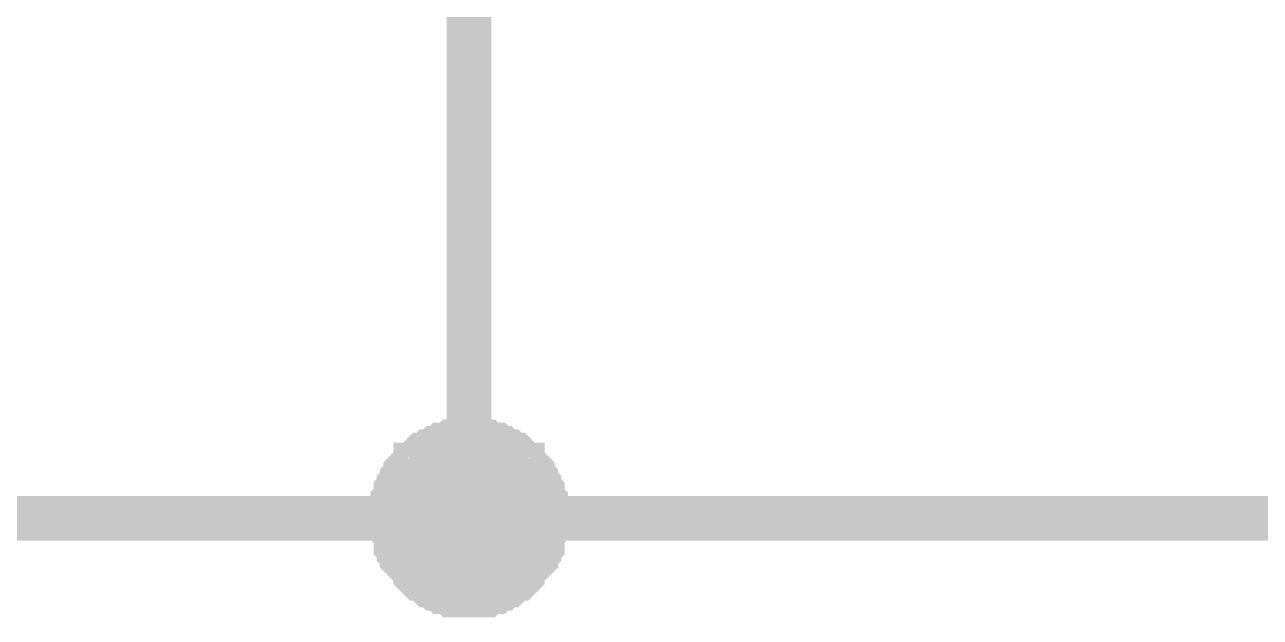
# Model space of a CAD drawing. Header units: millimetres. Extents: x 0 to 800, y 0 to 567.
# Drawn here: x 511.88 to 520.19, y 489.29 to 493.27 of the extents above; entities that cross this region are included whole.
import ezdxf

# ---------------------------------------------------------------- set-up
doc = ezdxf.new("R2010")
doc.units = ezdxf.units.MM
doc.layers.add('Sheet', color=255, linetype='Continuous')

msp = doc.modelspace()

# ---------------------------------------------------------------- linework, layer by layer
at = {"layer": 'Sheet'}
for points, const_width in [([(514.8684, 499.8509), (514.8684, 489.9506)], 0.2997), ([(485.9062, 492.7505), (485.9062, 489.9506), (514.8684, 489.9506), (523.2457, 489.9506), (523.2457, 492.4817)], 0.2997), ([(514.3532, 489.9506), (514.3532, 489.973), (514.3532, 489.9954), (514.3532, 490.0402), (514.3532, 490.0626), (514.3756, 490.085), (514.3756, 490.1074), (514.3756, 490.1298), (514.398, 490.1522), (514.398, 490.1746), (514.4204, 490.197), (514.4204, 490.2194), (514.4428, 490.2418), (514.4428, 490.2642), (514.4652, 490.2866), (514.4876, 490.309), (514.51, 490.309), (514.51, 490.3314), (514.5324, 490.3538), (514.5548, 490.3762), (514.5772, 490.3762), (514.5996, 490.3986), (514.622, 490.3986), (514.6444, 490.421), (514.6668, 490.421), (514.6892, 490.4434), (514.7116, 490.4434), (514.734, 490.4434), (514.7564, 490.4658), (514.7788, 490.4658), (514.8236, 490.4658), (514.846, 490.4658), (514.8684, 490.4658)], 0.2997), ([(514.3532, 489.9506), (514.3532, 489.973), (514.3532, 489.9954), (514.3532, 490.0402), (514.3532, 490.0626), (514.3756, 490.085), (514.3756, 490.1074), (514.3756, 490.1298), (514.398, 490.1522), (514.398, 490.1746), (514.4204, 490.197), (514.4204, 490.2194), (514.4428, 490.2418), (514.4428, 490.2642), (514.4652, 490.2866), (514.4876, 490.309), (514.51, 490.309), (514.51, 490.3314), (514.5324, 490.3538), (514.5548, 490.3762), (514.5772, 490.3762), (514.5996, 490.3986), (514.622, 490.3986), (514.6444, 490.421), (514.6668, 490.421), (514.6892, 490.4434), (514.7116, 490.4434), (514.734, 490.4434), (514.7564, 490.4658), (514.7788, 490.4658), (514.8236, 490.4658), (514.846, 490.4658), (514.8684, 490.4658)], 0.2997), ([(514.3532, 489.9506), (514.3532, 489.973), (514.3532, 489.9954), (514.3532, 490.0402), (514.3532, 490.0626), (514.3756, 490.085), (514.3756, 490.1074), (514.3756, 490.1298), (514.398, 490.1522), (514.398, 490.1746), (514.4204, 490.197), (514.4204, 490.2194), (514.4428, 490.2418), (514.4428, 490.2642), (514.4652, 490.2866), (514.4876, 490.309), (514.51, 490.309), (514.51, 490.3314), (514.5324, 490.3538), (514.5548, 490.3762), (514.5772, 490.3762), (514.5996, 490.3986), (514.622, 490.3986), (514.6444, 490.421), (514.6668, 490.421), (514.6892, 490.4434), (514.7116, 490.4434), (514.734, 490.4434), (514.7564, 490.4658), (514.7788, 490.4658), (514.8236, 490.4658), (514.846, 490.4658), (514.8684, 490.4658)], 0.2997), ([(514.3532, 489.9506), (514.3532, 489.973), (514.3532, 489.9954), (514.3532, 490.0402), (514.3532, 490.0626), (514.3756, 490.085), (514.3756, 490.1074), (514.3756, 490.1298), (514.398, 490.1522), (514.398, 490.1746), (514.4204, 490.197), (514.4204, 490.2194), (514.4428, 490.2418), (514.4428, 490.2642), (514.4652, 490.2866), (514.4876, 490.309), (514.51, 490.309), (514.51, 490.3314), (514.5324, 490.3538), (514.5548, 490.3762), (514.5772, 490.3762), (514.5996, 490.3986), (514.622, 490.3986), (514.6444, 490.421), (514.6668, 490.421), (514.6892, 490.4434), (514.7116, 490.4434), (514.734, 490.4434), (514.7564, 490.4658), (514.7788, 490.4658), (514.8236, 490.4658), (514.846, 490.4658), (514.8684, 490.4658)], 0.2997), ([(514.8684, 490.4658), (514.8684, 490.4658)], 0.2997), ([(514.8684, 490.4658), (514.8908, 490.4658), (514.9132, 490.4658), (514.958, 490.4658), (514.9804, 490.4658), (515.0028, 490.4434), (515.0252, 490.4434), (515.0476, 490.4434), (515.07, 490.421), (515.0924, 490.421), (515.1148, 490.3986), (515.1372, 490.3986), (515.1596, 490.3762), (515.182, 490.3762), (515.2044, 490.3538), (515.2268, 490.3314), (515.2268, 490.309), (515.2492, 490.309), (515.2716, 490.2866), (515.294, 490.2642), (515.294, 490.2418), (515.3164, 490.2194), (515.3164, 490.197), (515.3388, 490.1746), (515.3388, 490.1522), (515.3612, 490.1298), (515.3612, 490.1074), (515.3612, 490.085), (515.3836, 490.0626), (515.3836, 490.0402), (515.3836, 489.9954), (515.3836, 489.973), (515.3836, 489.9506)], 0.2997), ([(514.8684, 490.4658), (514.8684, 490.4658)], 0.2997), ([(514.8684, 490.4658), (514.8908, 490.4658), (514.9132, 490.4658), (514.958, 490.4658), (514.9804, 490.4658), (515.0028, 490.4434), (515.0252, 490.4434), (515.0476, 490.4434), (515.07, 490.421), (515.0924, 490.421), (515.1148, 490.3986), (515.1372, 490.3986), (515.1596, 490.3762), (515.182, 490.3762), (515.2044, 490.3538), (515.2268, 490.3314), (515.2268, 490.309), (515.2492, 490.309), (515.2716, 490.2866), (515.294, 490.2642), (515.294, 490.2418), (515.3164, 490.2194), (515.3164, 490.197), (515.3388, 490.1746), (515.3388, 490.1522), (515.3612, 490.1298), (515.3612, 490.1074), (515.3612, 490.085), (515.3836, 490.0626), (515.3836, 490.0402), (515.3836, 489.9954), (515.3836, 489.973), (515.3836, 489.9506)], 0.2997), ([(514.8684, 490.4658), (514.8684, 490.4658)], 0.2997), ([(514.8684, 490.4658), (514.8908, 490.4658), (514.9132, 490.4658), (514.958, 490.4658), (514.9804, 490.4658), (515.0028, 490.4434), (515.0252, 490.4434), (515.0476, 490.4434), (515.07, 490.421), (515.0924, 490.421), (515.1148, 490.3986), (515.1372, 490.3986), (515.1596, 490.3762), (515.182, 490.3762), (515.2044, 490.3538), (515.2268, 490.3314), (515.2268, 490.309), (515.2492, 490.309), (515.2716, 490.2866), (515.294, 490.2642), (515.294, 490.2418), (515.3164, 490.2194), (515.3164, 490.197), (515.3388, 490.1746), (515.3388, 490.1522), (515.3612, 490.1298), (515.3612, 490.1074), (515.3612, 490.085), (515.3836, 490.0626), (515.3836, 490.0402), (515.3836, 489.9954), (515.3836, 489.973), (515.3836, 489.9506)], 0.2997), ([(514.8684, 490.4658), (514.8684, 490.4658)], 0.2997), ([(514.8684, 490.4658), (514.8908, 490.4658), (514.9132, 490.4658), (514.958, 490.4658), (514.9804, 490.4658), (515.0028, 490.4434), (515.0252, 490.4434), (515.0476, 490.4434), (515.07, 490.421), (515.0924, 490.421), (515.1148, 490.3986), (515.1372, 490.3986), (515.1596, 490.3762), (515.182, 490.3762), (515.2044, 490.3538), (515.2268, 490.3314), (515.2268, 490.309), (515.2492, 490.309), (515.2716, 490.2866), (515.294, 490.2642), (515.294, 490.2418), (515.3164, 490.2194), (515.3164, 490.197), (515.3388, 490.1746), (515.3388, 490.1522), (515.3612, 490.1298), (515.3612, 490.1074), (515.3612, 490.085), (515.3836, 490.0626), (515.3836, 490.0402), (515.3836, 489.9954), (515.3836, 489.973), (515.3836, 489.9506)], 0.2997), ([(514.3532, 489.9506), (514.3532, 489.973), (514.3532, 489.9954), (514.3532, 490.0402), (514.3532, 490.0626), (514.3756, 490.085), (514.3756, 490.1074), (514.3756, 490.1298), (514.398, 490.1522), (514.398, 490.1746), (514.4204, 490.197), (514.4204, 490.2194), (514.4428, 490.2418), (514.4428, 490.2642), (514.4652, 490.2866), (514.4876, 490.309), (514.51, 490.309), (514.51, 490.3314), (514.5324, 490.3538), (514.5548, 490.3762), (514.5772, 490.3762), (514.5996, 490.3986), (514.622, 490.3986), (514.6444, 490.421), (514.6668, 490.421), (514.6892, 490.4434), (514.7116, 490.4434), (514.734, 490.4434), (514.7564, 490.4658), (514.7788, 490.4658), (514.8236, 490.4658), (514.846, 490.4658), (514.8684, 490.4658)], 0.0991), ([(514.3532, 489.9506), (514.3532, 489.973), (514.3532, 489.9954), (514.3532, 490.0402), (514.3532, 490.0626), (514.3756, 490.085), (514.3756, 490.1074), (514.3756, 490.1298), (514.398, 490.1522), (514.398, 490.1746), (514.4204, 490.197), (514.4204, 490.2194), (514.4428, 490.2418), (514.4428, 490.2642), (514.4652, 490.2866), (514.4876, 490.309), (514.51, 490.309), (514.51, 490.3314), (514.5324, 490.3538), (514.5548, 490.3762), (514.5772, 490.3762), (514.5996, 490.3986), (514.622, 490.3986), (514.6444, 490.421), (514.6668, 490.421), (514.6892, 490.4434), (514.7116, 490.4434), (514.734, 490.4434), (514.7564, 490.4658), (514.7788, 490.4658), (514.8236, 490.4658), (514.846, 490.4658), (514.8684, 490.4658)], 0.0991), ([(514.3532, 489.9506), (514.3532, 489.973), (514.3532, 489.9954), (514.3532, 490.0402), (514.3532, 490.0626), (514.3756, 490.085), (514.3756, 490.1074), (514.3756, 490.1298), (514.398, 490.1522), (514.398, 490.1746), (514.4204, 490.197), (514.4204, 490.2194), (514.4428, 490.2418), (514.4428, 490.2642), (514.4652, 490.2866), (514.4876, 490.309), (514.51, 490.309), (514.51, 490.3314), (514.5324, 490.3538), (514.5548, 490.3762), (514.5772, 490.3762), (514.5996, 490.3986), (514.622, 490.3986), (514.6444, 490.421), (514.6668, 490.421), (514.6892, 490.4434), (514.7116, 490.4434), (514.734, 490.4434), (514.7564, 490.4658), (514.7788, 490.4658), (514.8236, 490.4658), (514.846, 490.4658), (514.8684, 490.4658)], 0.0991), ([(514.3532, 489.9506), (514.3532, 489.973), (514.3532, 489.9954), (514.3532, 490.0402), (514.3532, 490.0626), (514.3756, 490.085), (514.3756, 490.1074), (514.3756, 490.1298), (514.398, 490.1522), (514.398, 490.1746), (514.4204, 490.197), (514.4204, 490.2194), (514.4428, 490.2418), (514.4428, 490.2642), (514.4652, 490.2866), (514.4876, 490.309), (514.51, 490.309), (514.51, 490.3314), (514.5324, 490.3538), (514.5548, 490.3762), (514.5772, 490.3762), (514.5996, 490.3986), (514.622, 490.3986), (514.6444, 490.421), (514.6668, 490.421), (514.6892, 490.4434), (514.7116, 490.4434), (514.734, 490.4434), (514.7564, 490.4658), (514.7788, 490.4658), (514.8236, 490.4658), (514.846, 490.4658), (514.8684, 490.4658)], 0.0991), ([(514.8684, 490.4658), (514.8684, 490.4658)], 0.0991), ([(514.8684, 490.4658), (514.8908, 490.4658), (514.9132, 490.4658), (514.958, 490.4658), (514.9804, 490.4658), (515.0028, 490.4434), (515.0252, 490.4434), (515.0476, 490.4434), (515.07, 490.421), (515.0924, 490.421), (515.1148, 490.3986), (515.1372, 490.3986), (515.1596, 490.3762), (515.182, 490.3762), (515.2044, 490.3538), (515.2268, 490.3314), (515.2268, 490.309), (515.2492, 490.309), (515.2716, 490.2866), (515.294, 490.2642), (515.294, 490.2418), (515.3164, 490.2194), (515.3164, 490.197), (515.3388, 490.1746), (515.3388, 490.1522), (515.3612, 490.1298), (515.3612, 490.1074), (515.3612, 490.085), (515.3836, 490.0626), (515.3836, 490.0402), (515.3836, 489.9954), (515.3836, 489.973), (515.3836, 489.9506)], 0.0991), ([(514.8684, 490.4658), (514.8684, 490.4658)], 0.0991), ([(514.8684, 490.4658), (514.8908, 490.4658), (514.9132, 490.4658), (514.958, 490.4658), (514.9804, 490.4658), (515.0028, 490.4434), (515.0252, 490.4434), (515.0476, 490.4434), (515.07, 490.421), (515.0924, 490.421), (515.1148, 490.3986), (515.1372, 490.3986), (515.1596, 490.3762), (515.182, 490.3762), (515.2044, 490.3538), (515.2268, 490.3314), (515.2268, 490.309), (515.2492, 490.309), (515.2716, 490.2866), (515.294, 490.2642), (515.294, 490.2418), (515.3164, 490.2194), (515.3164, 490.197), (515.3388, 490.1746), (515.3388, 490.1522), (515.3612, 490.1298), (515.3612, 490.1074), (515.3612, 490.085), (515.3836, 490.0626), (515.3836, 490.0402), (515.3836, 489.9954), (515.3836, 489.973), (515.3836, 489.9506)], 0.0991), ([(514.8684, 490.4658), (514.8684, 490.4658)], 0.0991), ([(514.8684, 490.4658), (514.8908, 490.4658), (514.9132, 490.4658), (514.958, 490.4658), (514.9804, 490.4658), (515.0028, 490.4434), (515.0252, 490.4434), (515.0476, 490.4434), (515.07, 490.421), (515.0924, 490.421), (515.1148, 490.3986), (515.1372, 490.3986), (515.1596, 490.3762), (515.182, 490.3762), (515.2044, 490.3538), (515.2268, 490.3314), (515.2268, 490.309), (515.2492, 490.309), (515.2716, 490.2866), (515.294, 490.2642), (515.294, 490.2418), (515.3164, 490.2194), (515.3164, 490.197), (515.3388, 490.1746), (515.3388, 490.1522), (515.3612, 490.1298), (515.3612, 490.1074), (515.3612, 490.085), (515.3836, 490.0626), (515.3836, 490.0402), (515.3836, 489.9954), (515.3836, 489.973), (515.3836, 489.9506)], 0.0991), ([(514.8684, 490.4658), (514.8684, 490.4658)], 0.0991), ([(514.8684, 490.4658), (514.8908, 490.4658), (514.9132, 490.4658), (514.958, 490.4658), (514.9804, 490.4658), (515.0028, 490.4434), (515.0252, 490.4434), (515.0476, 490.4434), (515.07, 490.421), (515.0924, 490.421), (515.1148, 490.3986), (515.1372, 490.3986), (515.1596, 490.3762), (515.182, 490.3762), (515.2044, 490.3538), (515.2268, 490.3314), (515.2268, 490.309), (515.2492, 490.309), (515.2716, 490.2866), (515.294, 490.2642), (515.294, 490.2418), (515.3164, 490.2194), (515.3164, 490.197), (515.3388, 490.1746), (515.3388, 490.1522), (515.3612, 490.1298), (515.3612, 490.1074), (515.3612, 490.085), (515.3836, 490.0626), (515.3836, 490.0402), (515.3836, 489.9954), (515.3836, 489.973), (515.3836, 489.9506)], 0.0991), ([(514.8684, 489.4354), (514.846, 489.4354), (514.8236, 489.4354), (514.7788, 489.4354), (514.7564, 489.4354), (514.734, 489.4578), (514.7116, 489.4578), (514.6892, 489.4578), (514.6668, 489.4802), (514.6444, 489.4802), (514.622, 489.5026), (514.5996, 489.5026), (514.5772, 489.525), (514.5548, 489.5474), (514.5324, 489.5474), (514.51, 489.5698), (514.51, 489.5922), (514.4876, 489.6146), (514.4652, 489.637), (514.4428, 489.6594), (514.4428, 489.6594), (514.4204, 489.6818), (514.4204, 489.7042), (514.398, 489.7266), (514.398, 489.749), (514.3756, 489.7714), (514.3756, 489.7938), (514.3756, 489.8162), (514.3532, 489.861), (514.3532, 489.8834), (514.3532, 489.9058), (514.3532, 489.9282), (514.3532, 489.9506)], 0.2997), ([(514.3532, 489.9506), (514.3532, 489.9506)], 0.2997), ([(514.8684, 489.4354), (514.846, 489.4354), (514.8236, 489.4354), (514.7788, 489.4354), (514.7564, 489.4354), (514.734, 489.4578), (514.7116, 489.4578), (514.6892, 489.4578), (514.6668, 489.4802), (514.6444, 489.4802), (514.622, 489.5026), (514.5996, 489.5026), (514.5772, 489.525), (514.5548, 489.5474), (514.5324, 489.5474), (514.51, 489.5698), (514.51, 489.5922), (514.4876, 489.6146), (514.4652, 489.637), (514.4428, 489.6594), (514.4428, 489.6594), (514.4204, 489.6818), (514.4204, 489.7042), (514.398, 489.7266), (514.398, 489.749), (514.3756, 489.7714), (514.3756, 489.7938), (514.3756, 489.8162), (514.3532, 489.861), (514.3532, 489.8834), (514.3532, 489.9058), (514.3532, 489.9282), (514.3532, 489.9506)], 0.2997), ([(514.3532, 489.9506), (514.3532, 489.9506)], 0.2997), ([(514.8684, 489.4354), (514.846, 489.4354), (514.8236, 489.4354), (514.7788, 489.4354), (514.7564, 489.4354), (514.734, 489.4578), (514.7116, 489.4578), (514.6892, 489.4578), (514.6668, 489.4802), (514.6444, 489.4802), (514.622, 489.5026), (514.5996, 489.5026), (514.5772, 489.525), (514.5548, 489.5474), (514.5324, 489.5474), (514.51, 489.5698), (514.51, 489.5922), (514.4876, 489.6146), (514.4652, 489.637), (514.4428, 489.6594), (514.4428, 489.6594), (514.4204, 489.6818), (514.4204, 489.7042), (514.398, 489.7266), (514.398, 489.749), (514.3756, 489.7714), (514.3756, 489.7938), (514.3756, 489.8162), (514.3532, 489.861), (514.3532, 489.8834), (514.3532, 489.9058), (514.3532, 489.9282), (514.3532, 489.9506)], 0.2997), ([(514.3532, 489.9506), (514.3532, 489.9506)], 0.2997), ([(514.8684, 489.4354), (514.846, 489.4354), (514.8236, 489.4354), (514.7788, 489.4354), (514.7564, 489.4354), (514.734, 489.4578), (514.7116, 489.4578), (514.6892, 489.4578), (514.6668, 489.4802), (514.6444, 489.4802), (514.622, 489.5026), (514.5996, 489.5026), (514.5772, 489.525), (514.5548, 489.5474), (514.5324, 489.5474), (514.51, 489.5698), (514.51, 489.5922), (514.4876, 489.6146), (514.4652, 489.637), (514.4428, 489.6594), (514.4428, 489.6594), (514.4204, 489.6818), (514.4204, 489.7042), (514.398, 489.7266), (514.398, 489.749), (514.3756, 489.7714), (514.3756, 489.7938), (514.3756, 489.8162), (514.3532, 489.861), (514.3532, 489.8834), (514.3532, 489.9058), (514.3532, 489.9282), (514.3532, 489.9506)], 0.2997), ([(514.3532, 489.9506), (514.3532, 489.9506)], 0.2997), ([(515.3836, 489.9506), (515.3836, 489.9282), (515.3836, 489.9058), (515.3836, 489.8834), (515.3836, 489.861), (515.3612, 489.8162), (515.3612, 489.7938), (515.3612, 489.7714), (515.3388, 489.749), (515.3388, 489.7266), (515.3164, 489.7042), (515.3164, 489.6818), (515.294, 489.6594), (515.294, 489.6594), (515.2716, 489.637), (515.2492, 489.6146), (515.2268, 489.5922), (515.2268, 489.5698), (515.2044, 489.5474), (515.182, 489.5474), (515.1596, 489.525), (515.1372, 489.5026), (515.1148, 489.5026), (515.0924, 489.4802), (515.07, 489.4802), (515.0476, 489.4578), (515.0252, 489.4578), (515.0028, 489.4578), (514.9804, 489.4354), (514.958, 489.4354), (514.9132, 489.4354), (514.8908, 489.4354), (514.8684, 489.4354)], 0.2997), ([(515.3836, 489.9506), (515.3836, 489.9282), (515.3836, 489.9058), (515.3836, 489.8834), (515.3836, 489.861), (515.3612, 489.8162), (515.3612, 489.7938), (515.3612, 489.7714), (515.3388, 489.749), (515.3388, 489.7266), (515.3164, 489.7042), (515.3164, 489.6818), (515.294, 489.6594), (515.294, 489.6594), (515.2716, 489.637), (515.2492, 489.6146), (515.2268, 489.5922), (515.2268, 489.5698), (515.2044, 489.5474), (515.182, 489.5474), (515.1596, 489.525), (515.1372, 489.5026), (515.1148, 489.5026), (515.0924, 489.4802), (515.07, 489.4802), (515.0476, 489.4578), (515.0252, 489.4578), (515.0028, 489.4578), (514.9804, 489.4354), (514.958, 489.4354), (514.9132, 489.4354), (514.8908, 489.4354), (514.8684, 489.4354)], 0.2997), ([(515.3836, 489.9506), (515.3836, 489.9282), (515.3836, 489.9058), (515.3836, 489.8834), (515.3836, 489.861), (515.3612, 489.8162), (515.3612, 489.7938), (515.3612, 489.7714), (515.3388, 489.749), (515.3388, 489.7266), (515.3164, 489.7042), (515.3164, 489.6818), (515.294, 489.6594), (515.294, 489.6594), (515.2716, 489.637), (515.2492, 489.6146), (515.2268, 489.5922), (515.2268, 489.5698), (515.2044, 489.5474), (515.182, 489.5474), (515.1596, 489.525), (515.1372, 489.5026), (515.1148, 489.5026), (515.0924, 489.4802), (515.07, 489.4802), (515.0476, 489.4578), (515.0252, 489.4578), (515.0028, 489.4578), (514.9804, 489.4354), (514.958, 489.4354), (514.9132, 489.4354), (514.8908, 489.4354), (514.8684, 489.4354)], 0.2997), ([(515.3836, 489.9506), (515.3836, 489.9282), (515.3836, 489.9058), (515.3836, 489.8834), (515.3836, 489.861), (515.3612, 489.8162), (515.3612, 489.7938), (515.3612, 489.7714), (515.3388, 489.749), (515.3388, 489.7266), (515.3164, 489.7042), (515.3164, 489.6818), (515.294, 489.6594), (515.294, 489.6594), (515.2716, 489.637), (515.2492, 489.6146), (515.2268, 489.5922), (515.2268, 489.5698), (515.2044, 489.5474), (515.182, 489.5474), (515.1596, 489.525), (515.1372, 489.5026), (515.1148, 489.5026), (515.0924, 489.4802), (515.07, 489.4802), (515.0476, 489.4578), (515.0252, 489.4578), (515.0028, 489.4578), (514.9804, 489.4354), (514.958, 489.4354), (514.9132, 489.4354), (514.8908, 489.4354), (514.8684, 489.4354)], 0.2997), ([(515.3836, 489.9506), (515.3836, 489.9506), (515.3836, 489.9506), (515.3836, 489.9506), (515.3836, 489.9506), (515.3836, 489.9506), (515.3836, 489.9506), (515.3836, 489.9506), (515.3836, 489.9506), (515.3836, 489.9506), (515.3836, 489.9506), (515.3836, 489.9506), (515.3836, 489.9506), (515.3836, 489.9506), (515.3836, 489.9506), (515.3836, 489.9506), (515.3836, 489.9506), (515.3836, 489.9506), (515.3836, 489.9506), (515.3836, 489.9506), (515.3836, 489.9506), (515.3836, 489.9506), (515.3836, 489.9506), (515.3836, 489.9506), (515.3836, 489.9506), (515.3836, 489.9506), (515.3836, 489.9506), (515.3836, 489.9506), (515.3836, 489.9506), (515.3836, 489.9506), (515.3836, 489.9506), (515.3836, 489.9506), (515.3836, 489.9506)], 0.2997), ([(515.3836, 489.9506), (515.3836, 489.9506)], 0.2997), ([(515.3836, 489.9506), (515.3836, 489.9506), (515.3836, 489.9506), (515.3836, 489.9506), (515.3836, 489.9506), (515.3836, 489.9506), (515.3836, 489.9506), (515.3836, 489.9506), (515.3836, 489.9506), (515.3836, 489.9506), (515.3836, 489.9506), (515.3836, 489.9506), (515.3836, 489.9506), (515.3836, 489.9506), (515.3836, 489.9506), (515.3836, 489.9506), (515.3836, 489.9506), (515.3836, 489.9506), (515.3836, 489.9506), (515.3836, 489.9506), (515.3836, 489.9506), (515.3836, 489.9506), (515.3836, 489.9506), (515.3836, 489.9506), (515.3836, 489.9506), (515.3836, 489.9506), (515.3836, 489.9506), (515.3836, 489.9506), (515.3836, 489.9506), (515.3836, 489.9506), (515.3836, 489.9506), (515.3836, 489.9506), (515.3836, 489.9506)], 0.2997), ([(515.3836, 489.9506), (515.3836, 489.9506)], 0.2997), ([(515.3836, 489.9506), (515.3836, 489.9506), (515.3836, 489.9506), (515.3836, 489.9506), (515.3836, 489.9506), (515.3836, 489.9506), (515.3836, 489.9506), (515.3836, 489.9506), (515.3836, 489.9506), (515.3836, 489.9506), (515.3836, 489.9506), (515.3836, 489.9506), (515.3836, 489.9506), (515.3836, 489.9506), (515.3836, 489.9506), (515.3836, 489.9506), (515.3836, 489.9506), (515.3836, 489.9506), (515.3836, 489.9506), (515.3836, 489.9506), (515.3836, 489.9506), (515.3836, 489.9506), (515.3836, 489.9506), (515.3836, 489.9506), (515.3836, 489.9506), (515.3836, 489.9506), (515.3836, 489.9506), (515.3836, 489.9506), (515.3836, 489.9506), (515.3836, 489.9506), (515.3836, 489.9506), (515.3836, 489.9506), (515.3836, 489.9506)], 0.2997), ([(515.3836, 489.9506), (515.3836, 489.9506)], 0.2997), ([(515.3836, 489.9506), (515.3836, 489.9506), (515.3836, 489.9506), (515.3836, 489.9506), (515.3836, 489.9506), (515.3836, 489.9506), (515.3836, 489.9506), (515.3836, 489.9506), (515.3836, 489.9506), (515.3836, 489.9506), (515.3836, 489.9506), (515.3836, 489.9506), (515.3836, 489.9506), (515.3836, 489.9506), (515.3836, 489.9506), (515.3836, 489.9506), (515.3836, 489.9506), (515.3836, 489.9506), (515.3836, 489.9506), (515.3836, 489.9506), (515.3836, 489.9506), (515.3836, 489.9506), (515.3836, 489.9506), (515.3836, 489.9506), (515.3836, 489.9506), (515.3836, 489.9506), (515.3836, 489.9506), (515.3836, 489.9506), (515.3836, 489.9506), (515.3836, 489.9506), (515.3836, 489.9506), (515.3836, 489.9506), (515.3836, 489.9506)], 0.2997), ([(515.3836, 489.9506), (515.3836, 489.9506)], 0.2997), ([(514.8684, 489.4354), (514.846, 489.4354), (514.8236, 489.4354), (514.7788, 489.4354), (514.7564, 489.4354), (514.734, 489.4578), (514.7116, 489.4578), (514.6892, 489.4578), (514.6668, 489.4802), (514.6444, 489.4802), (514.622, 489.5026), (514.5996, 489.5026), (514.5772, 489.525), (514.5548, 489.5474), (514.5324, 489.5474), (514.51, 489.5698), (514.51, 489.5922), (514.4876, 489.6146), (514.4652, 489.637), (514.4428, 489.6594), (514.4428, 489.6594), (514.4204, 489.6818), (514.4204, 489.7042), (514.398, 489.7266), (514.398, 489.749), (514.3756, 489.7714), (514.3756, 489.7938), (514.3756, 489.8162), (514.3532, 489.861), (514.3532, 489.8834), (514.3532, 489.9058), (514.3532, 489.9282), (514.3532, 489.9506)], 0.0991), ([(514.3532, 489.9506), (514.3532, 489.9506)], 0.0991), ([(514.8684, 489.4354), (514.846, 489.4354), (514.8236, 489.4354), (514.7788, 489.4354), (514.7564, 489.4354), (514.734, 489.4578), (514.7116, 489.4578), (514.6892, 489.4578), (514.6668, 489.4802), (514.6444, 489.4802), (514.622, 489.5026), (514.5996, 489.5026), (514.5772, 489.525), (514.5548, 489.5474), (514.5324, 489.5474), (514.51, 489.5698), (514.51, 489.5922), (514.4876, 489.6146), (514.4652, 489.637), (514.4428, 489.6594), (514.4428, 489.6594), (514.4204, 489.6818), (514.4204, 489.7042), (514.398, 489.7266), (514.398, 489.749), (514.3756, 489.7714), (514.3756, 489.7938), (514.3756, 489.8162), (514.3532, 489.861), (514.3532, 489.8834), (514.3532, 489.9058), (514.3532, 489.9282), (514.3532, 489.9506)], 0.0991), ([(514.3532, 489.9506), (514.3532, 489.9506)], 0.0991), ([(514.8684, 489.4354), (514.846, 489.4354), (514.8236, 489.4354), (514.7788, 489.4354), (514.7564, 489.4354), (514.734, 489.4578), (514.7116, 489.4578), (514.6892, 489.4578), (514.6668, 489.4802), (514.6444, 489.4802), (514.622, 489.5026), (514.5996, 489.5026), (514.5772, 489.525), (514.5548, 489.5474), (514.5324, 489.5474), (514.51, 489.5698), (514.51, 489.5922), (514.4876, 489.6146), (514.4652, 489.637), (514.4428, 489.6594), (514.4428, 489.6594), (514.4204, 489.6818), (514.4204, 489.7042), (514.398, 489.7266), (514.398, 489.749), (514.3756, 489.7714), (514.3756, 489.7938), (514.3756, 489.8162), (514.3532, 489.861), (514.3532, 489.8834), (514.3532, 489.9058), (514.3532, 489.9282), (514.3532, 489.9506)], 0.0991), ([(514.3532, 489.9506), (514.3532, 489.9506)], 0.0991), ([(514.8684, 489.4354), (514.846, 489.4354), (514.8236, 489.4354), (514.7788, 489.4354), (514.7564, 489.4354), (514.734, 489.4578), (514.7116, 489.4578), (514.6892, 489.4578), (514.6668, 489.4802), (514.6444, 489.4802), (514.622, 489.5026), (514.5996, 489.5026), (514.5772, 489.525), (514.5548, 489.5474), (514.5324, 489.5474), (514.51, 489.5698), (514.51, 489.5922), (514.4876, 489.6146), (514.4652, 489.637), (514.4428, 489.6594), (514.4428, 489.6594), (514.4204, 489.6818), (514.4204, 489.7042), (514.398, 489.7266), (514.398, 489.749), (514.3756, 489.7714), (514.3756, 489.7938), (514.3756, 489.8162), (514.3532, 489.861), (514.3532, 489.8834), (514.3532, 489.9058), (514.3532, 489.9282), (514.3532, 489.9506)], 0.0991), ([(514.3532, 489.9506), (514.3532, 489.9506)], 0.0991), ([(515.3836, 489.9506), (515.3836, 489.9282), (515.3836, 489.9058), (515.3836, 489.8834), (515.3836, 489.861), (515.3612, 489.8162), (515.3612, 489.7938), (515.3612, 489.7714), (515.3388, 489.749), (515.3388, 489.7266), (515.3164, 489.7042), (515.3164, 489.6818), (515.294, 489.6594), (515.294, 489.6594), (515.2716, 489.637), (515.2492, 489.6146), (515.2268, 489.5922), (515.2268, 489.5698), (515.2044, 489.5474), (515.182, 489.5474), (515.1596, 489.525), (515.1372, 489.5026), (515.1148, 489.5026), (515.0924, 489.4802), (515.07, 489.4802), (515.0476, 489.4578), (515.0252, 489.4578), (515.0028, 489.4578), (514.9804, 489.4354), (514.958, 489.4354), (514.9132, 489.4354), (514.8908, 489.4354), (514.8684, 489.4354)], 0.0991), ([(515.3836, 489.9506), (515.3836, 489.9282), (515.3836, 489.9058), (515.3836, 489.8834), (515.3836, 489.861), (515.3612, 489.8162), (515.3612, 489.7938), (515.3612, 489.7714), (515.3388, 489.749), (515.3388, 489.7266), (515.3164, 489.7042), (515.3164, 489.6818), (515.294, 489.6594), (515.294, 489.6594), (515.2716, 489.637), (515.2492, 489.6146), (515.2268, 489.5922), (515.2268, 489.5698), (515.2044, 489.5474), (515.182, 489.5474), (515.1596, 489.525), (515.1372, 489.5026), (515.1148, 489.5026), (515.0924, 489.4802), (515.07, 489.4802), (515.0476, 489.4578), (515.0252, 489.4578), (515.0028, 489.4578), (514.9804, 489.4354), (514.958, 489.4354), (514.9132, 489.4354), (514.8908, 489.4354), (514.8684, 489.4354)], 0.0991), ([(515.3836, 489.9506), (515.3836, 489.9282), (515.3836, 489.9058), (515.3836, 489.8834), (515.3836, 489.861), (515.3612, 489.8162), (515.3612, 489.7938), (515.3612, 489.7714), (515.3388, 489.749), (515.3388, 489.7266), (515.3164, 489.7042), (515.3164, 489.6818), (515.294, 489.6594), (515.294, 489.6594), (515.2716, 489.637), (515.2492, 489.6146), (515.2268, 489.5922), (515.2268, 489.5698), (515.2044, 489.5474), (515.182, 489.5474), (515.1596, 489.525), (515.1372, 489.5026), (515.1148, 489.5026), (515.0924, 489.4802), (515.07, 489.4802), (515.0476, 489.4578), (515.0252, 489.4578), (515.0028, 489.4578), (514.9804, 489.4354), (514.958, 489.4354), (514.9132, 489.4354), (514.8908, 489.4354), (514.8684, 489.4354)], 0.0991), ([(515.3836, 489.9506), (515.3836, 489.9282), (515.3836, 489.9058), (515.3836, 489.8834), (515.3836, 489.861), (515.3612, 489.8162), (515.3612, 489.7938), (515.3612, 489.7714), (515.3388, 489.749), (515.3388, 489.7266), (515.3164, 489.7042), (515.3164, 489.6818), (515.294, 489.6594), (515.294, 489.6594), (515.2716, 489.637), (515.2492, 489.6146), (515.2268, 489.5922), (515.2268, 489.5698), (515.2044, 489.5474), (515.182, 489.5474), (515.1596, 489.525), (515.1372, 489.5026), (515.1148, 489.5026), (515.0924, 489.4802), (515.07, 489.4802), (515.0476, 489.4578), (515.0252, 489.4578), (515.0028, 489.4578), (514.9804, 489.4354), (514.958, 489.4354), (514.9132, 489.4354), (514.8908, 489.4354), (514.8684, 489.4354)], 0.0991), ([(515.3836, 489.9506), (515.3836, 489.9506), (515.3836, 489.9506), (515.3836, 489.9506), (515.3836, 489.9506), (515.3836, 489.9506), (515.3836, 489.9506), (515.3836, 489.9506), (515.3836, 489.9506), (515.3836, 489.9506), (515.3836, 489.9506), (515.3836, 489.9506), (515.3836, 489.9506), (515.3836, 489.9506), (515.3836, 489.9506), (515.3836, 489.9506), (515.3836, 489.9506), (515.3836, 489.9506), (515.3836, 489.9506), (515.3836, 489.9506), (515.3836, 489.9506), (515.3836, 489.9506), (515.3836, 489.9506), (515.3836, 489.9506), (515.3836, 489.9506), (515.3836, 489.9506), (515.3836, 489.9506), (515.3836, 489.9506), (515.3836, 489.9506), (515.3836, 489.9506), (515.3836, 489.9506), (515.3836, 489.9506), (515.3836, 489.9506)], 0.0991), ([(515.3836, 489.9506), (515.3836, 489.9506)], 0.0991), ([(515.3836, 489.9506), (515.3836, 489.9506), (515.3836, 489.9506), (515.3836, 489.9506), (515.3836, 489.9506), (515.3836, 489.9506), (515.3836, 489.9506), (515.3836, 489.9506), (515.3836, 489.9506), (515.3836, 489.9506), (515.3836, 489.9506), (515.3836, 489.9506), (515.3836, 489.9506), (515.3836, 489.9506), (515.3836, 489.9506), (515.3836, 489.9506), (515.3836, 489.9506), (515.3836, 489.9506), (515.3836, 489.9506), (515.3836, 489.9506), (515.3836, 489.9506), (515.3836, 489.9506), (515.3836, 489.9506), (515.3836, 489.9506), (515.3836, 489.9506), (515.3836, 489.9506), (515.3836, 489.9506), (515.3836, 489.9506), (515.3836, 489.9506), (515.3836, 489.9506), (515.3836, 489.9506), (515.3836, 489.9506), (515.3836, 489.9506)], 0.0991), ([(515.3836, 489.9506), (515.3836, 489.9506)], 0.0991), ([(515.3836, 489.9506), (515.3836, 489.9506), (515.3836, 489.9506), (515.3836, 489.9506), (515.3836, 489.9506), (515.3836, 489.9506), (515.3836, 489.9506), (515.3836, 489.9506), (515.3836, 489.9506), (515.3836, 489.9506), (515.3836, 489.9506), (515.3836, 489.9506), (515.3836, 489.9506), (515.3836, 489.9506), (515.3836, 489.9506), (515.3836, 489.9506), (515.3836, 489.9506), (515.3836, 489.9506), (515.3836, 489.9506), (515.3836, 489.9506), (515.3836, 489.9506), (515.3836, 489.9506), (515.3836, 489.9506), (515.3836, 489.9506), (515.3836, 489.9506), (515.3836, 489.9506), (515.3836, 489.9506), (515.3836, 489.9506), (515.3836, 489.9506), (515.3836, 489.9506), (515.3836, 489.9506), (515.3836, 489.9506), (515.3836, 489.9506)], 0.0991), ([(515.3836, 489.9506), (515.3836, 489.9506)], 0.0991), ([(515.3836, 489.9506), (515.3836, 489.9506), (515.3836, 489.9506), (515.3836, 489.9506), (515.3836, 489.9506), (515.3836, 489.9506), (515.3836, 489.9506), (515.3836, 489.9506), (515.3836, 489.9506), (515.3836, 489.9506), (515.3836, 489.9506), (515.3836, 489.9506), (515.3836, 489.9506), (515.3836, 489.9506), (515.3836, 489.9506), (515.3836, 489.9506), (515.3836, 489.9506), (515.3836, 489.9506), (515.3836, 489.9506), (515.3836, 489.9506), (515.3836, 489.9506), (515.3836, 489.9506), (515.3836, 489.9506), (515.3836, 489.9506), (515.3836, 489.9506), (515.3836, 489.9506), (515.3836, 489.9506), (515.3836, 489.9506), (515.3836, 489.9506), (515.3836, 489.9506), (515.3836, 489.9506), (515.3836, 489.9506), (515.3836, 489.9506)], 0.0991), ([(515.3836, 489.9506), (515.3836, 489.9506)], 0.0991)]:
    msp.add_lwpolyline(points, dxfattribs=dict(at, const_width=const_width))
at = {"layer": 'Sheet', "const_width": 0.508}
msp.add_lwpolyline([(514.604, 489.966, 1), (515.112, 489.966, 1)], format="xyb", close=True, dxfattribs=at)

doc.saveas('drawing.dxf')
